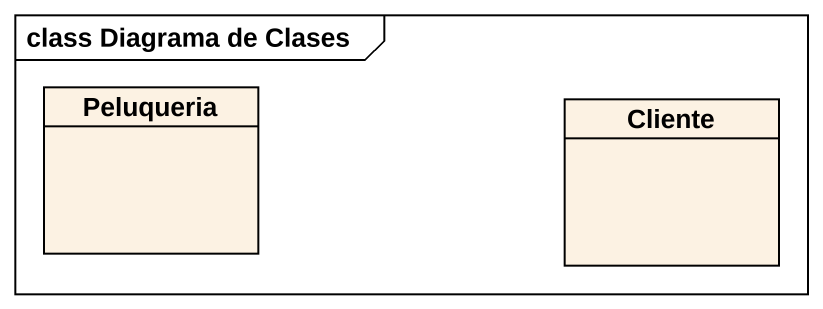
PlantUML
@startuml
mainframe class Diagrama de Clases
hide circle
hide empty members
class Peluqueria
class Cliente
@enduml
